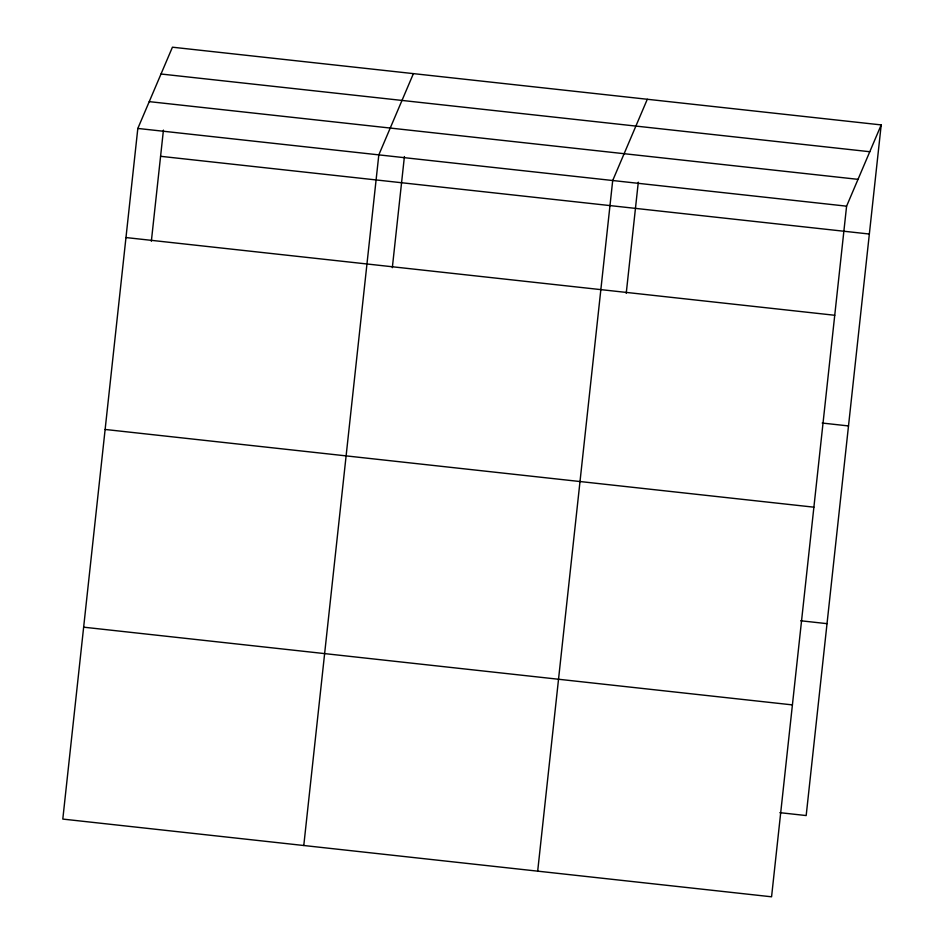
<?xml version="1.0" encoding="UTF-8"?>
<svg xmlns="http://www.w3.org/2000/svg" width="944" height="944" viewBox="0 0 944 944"><rect width="100%" height="100%" fill="white"/><g stroke="black" fill="none" stroke-linecap="round" stroke-linejoin="round"><path stroke-width="1.42" d="M137.824 128.443L62.8 819.085L771.567 896.8L846.591 206.17L881.2 124.915L172.433 47.2L137.824 128.443L846.591 206.17M151.347 241.275L163.43 130.119M303.779 845.505L378.815 154.875L413.413 73.62M392.326 267.695L404.41 156.551M537.679 871.159L612.703 180.516L647.301 99.273M626.226 293.348L638.297 182.192M881.2 124.915L806.176 815.557L779.862 812.666M161.011 74.01L869.778 151.724M149.246 101.633L858.013 179.348M160.574 156.303L869.341 234.029M125.977 237.558L834.744 315.272M822.189 423.042L848.503 425.933M105.126 429.461L813.893 507.176M800.701 620.763L827.015 623.654M83.65 627.182L792.417 704.897"/></g></svg>
